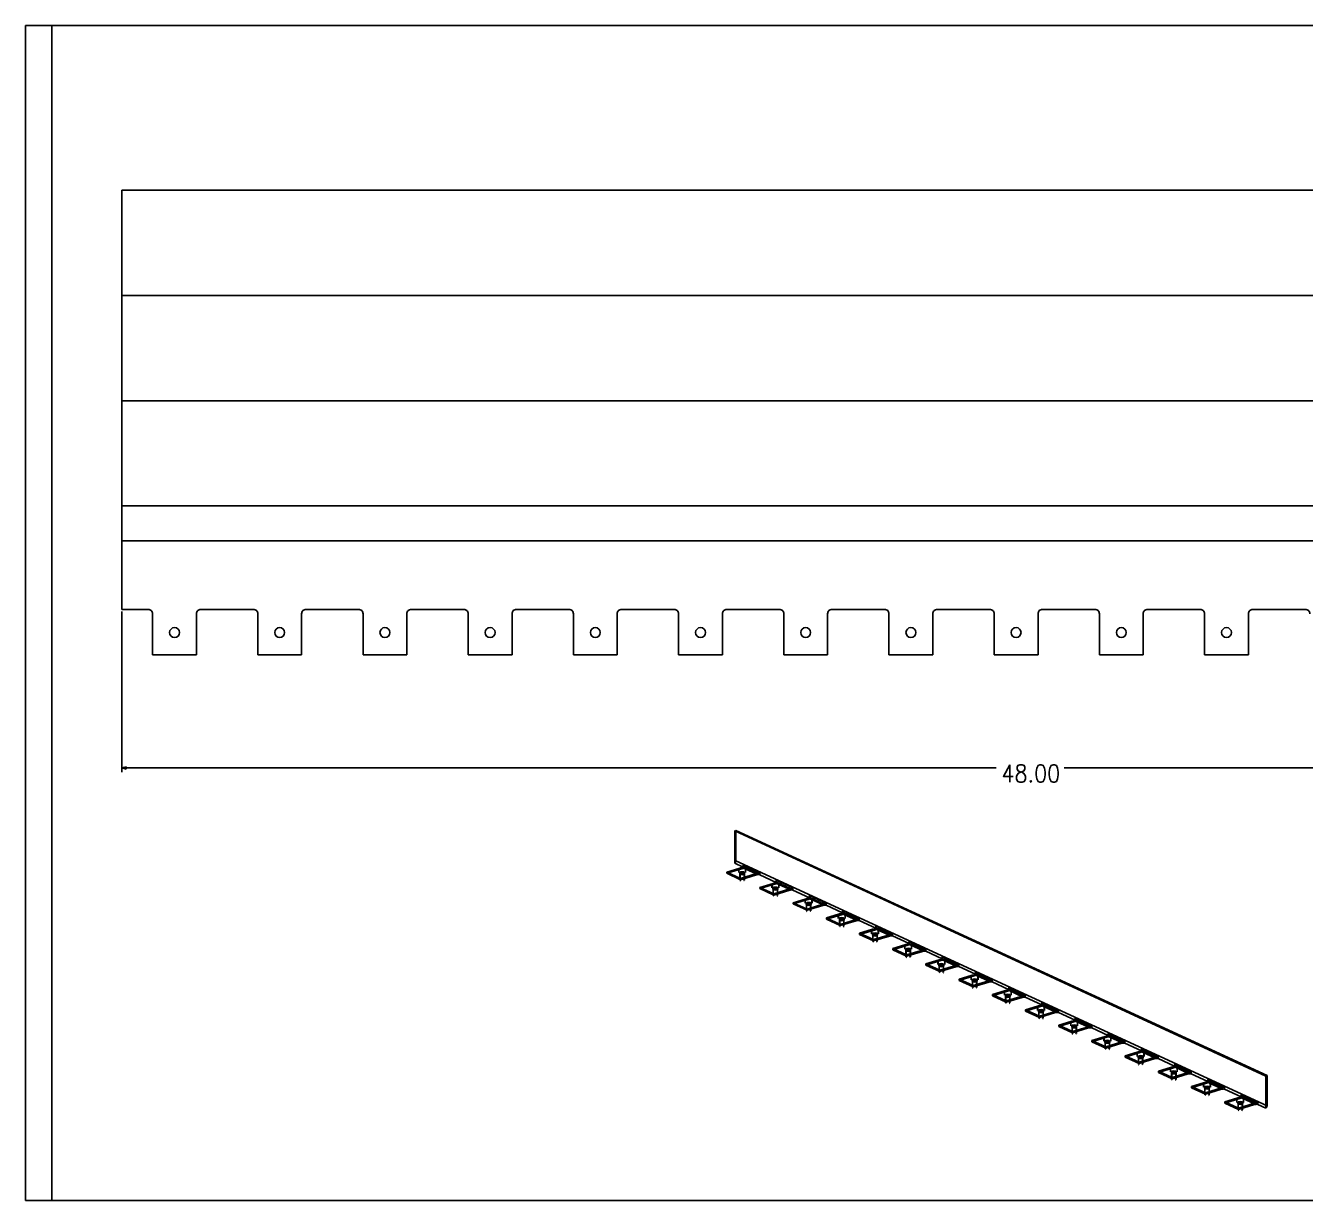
# Model space of a CAD drawing. Header units: inches. Extents: x 0.5 to 63.5, y 0.2 to 33.8.
# Drawn here: x 0.5 to 37, y 0.25 to 33.75 of the extents above; entities that cross this region are included whole.
import ezdxf
from ezdxf.lldxf.tags import DXFTag

# ---------------------------------------------------------------- set-up
doc = ezdxf.new("R2010")
doc.units = ezdxf.units.IN
doc.header["$MEASUREMENT"] = 0
for name, color, linetype in [('1', 7, 'Continuous'), ('100', 7, 'Continuous'), ('99', 7, 'Continuous')]:
    doc.layers.add(name, color=color, linetype=linetype)
doc.styles.add('blockfont', font='simplex.shx')
tags = doc.linetypes.add('DASHED', pattern=[25.72, 12.86, -12.86]).pattern_tags.tags
tags[6:7] = [DXFTag(74, 4), DXFTag(75, 0), DXFTag(340, '0'), DXFTag(46, 0.0), DXFTag(50, 0.0), DXFTag(44, 0.0), DXFTag(45, 0.0)]
tags[4:5] = [DXFTag(74, 4), DXFTag(75, 0), DXFTag(340, '0'), DXFTag(46, 0.0), DXFTag(50, 0.0), DXFTag(44, 0.0), DXFTag(45, 0.0)]
doc.dimstyles.get("Standard").update_dxf_attribs({"dimtxt": 0.18, "dimasz": 0.18, "dimexe": 0.18, "dimexo": 0.0625, "dimgap": 0.09, "dimtad": 0, "dimtih": 1, "dimtoh": 1, "dimdec": 4, "dimzin": 0, "dimdsep": 46, "dimtxsty": 'Standard', "dimcen": 0.09, "dimadec": 0, "dimazin": 0, "dimtfac": 1, "dimtdec": 4, "dimtofl": 0, "dimtmove": 0, "dimatfit": 3, "dimfxl": 0, "dimtolj": 1, "dimtzin": 0, "dimarcsym": 0})

# ---------------------------------------------------------------- blocks, each defined once
blk = doc.blocks.new('_D5')
at = {"layer": '100', "color": 7}
for p, q in [((3.247, 17.041), (3.247, 12.46)), ((51.247, 17.041), (51.247, 12.46)), ((3.247, 12.585), (3.372, 12.618)), ((3.247, 12.585), (28.183, 12.585)), ((3.247, 12.585), (3.372, 12.551)), ((3.372, 12.618), (3.372, 12.551)), ((51.247, 12.585), (30.116, 12.585)), ((51.247, 12.585), (51.122, 12.618)), ((51.122, 12.551), (51.122, 12.618)), ((51.247, 12.585), (51.122, 12.551))]:
    blk.add_line(p, q, dxfattribs=at)
at = {"layer": '100', "color": 7, "insert": (28.327, 12.173), "char_height": 0.5, "attachment_point": 7, "line_spacing_factor": 0.903614, "style": 'blockfont'}
blk.add_mtext('\\W00.871;\\fsimplex.shx;48.00', dxfattribs=at)

msp = doc.modelspace()

# ---------------------------------------------------------------- linework, layer by layer
at = {"layer": '1', "color": 252}
for p, q in [((20.724, 10.785), (20.754, 10.795)), ((20.724, 10.785), (20.724, 9.865)), ((20.724, 10.785), (35.873, 3.797)), ((35.903, 3.807), (20.754, 10.795)), ((20.96, 9.756), (20.724, 9.865)), ((20.868, 9.727), (20.496, 9.614)), ((20.496, 9.614), (20.496, 9.577)), ((20.89, 9.432), (20.496, 9.614)), ((20.89, 9.395), (20.496, 9.577)), ((20.89, 9.432), (21.346, 9.571)), ((21.346, 9.534), (20.89, 9.395)), ((20.951, 9.753), (20.91, 9.74)), ((20.96, 9.814), (20.96, 9.756)), ((21.434, 9.595), (20.96, 9.814)), ((21.377, 9.576), (20.971, 9.763)), ((21.346, 9.571), (21.346, 9.534)), ((21.434, 9.537), (21.434, 9.595)), ((21.907, 9.319), (21.434, 9.537)), ((20.89, 9.395), (20.89, 9.432)), ((21.815, 9.291), (21.443, 9.177)), ((21.443, 9.177), (21.443, 9.14)), ((21.837, 8.995), (21.443, 9.177)), ((21.837, 8.958), (21.443, 9.14)), ((22.293, 9.134), (21.837, 8.995)), ((21.898, 9.316), (21.857, 9.304)), ((21.907, 9.377), (21.907, 9.32)), ((22.381, 9.159), (21.907, 9.377)), ((22.324, 9.139), (21.918, 9.327)), ((22.293, 9.098), (22.293, 9.134)), ((22.381, 9.159), (22.381, 9.101)), ((21.837, 8.958), (22.293, 9.098)), ((21.837, 8.995), (21.837, 8.958)), ((22.381, 9.101), (22.853, 8.882)), ((22.389, 8.74), (22.762, 8.854)), ((22.804, 8.867), (22.845, 8.879)), ((23.327, 8.722), (22.854, 8.94)), ((22.854, 8.883), (22.854, 8.94)), ((23.27, 8.702), (22.864, 8.89)), ((22.389, 8.704), (22.389, 8.74)), ((22.784, 8.558), (22.389, 8.74)), ((22.784, 8.522), (22.389, 8.704)), ((22.784, 8.558), (23.239, 8.697)), ((23.239, 8.661), (22.784, 8.522)), ((22.784, 8.522), (22.784, 8.558)), ((23.239, 8.697), (23.239, 8.661)), ((23.327, 8.664), (23.327, 8.722)), ((23.8, 8.446), (23.327, 8.664)), ((23.708, 8.417), (23.336, 8.303)), ((23.792, 8.443), (23.751, 8.43)), ((23.801, 8.503), (23.801, 8.446)), ((24.274, 8.285), (23.801, 8.503)), ((24.217, 8.266), (23.811, 8.453)), ((23.336, 8.303), (23.336, 8.267)), ((23.731, 8.121), (23.336, 8.303)), ((23.731, 8.085), (23.336, 8.267)), ((23.731, 8.121), (24.186, 8.261)), ((24.186, 8.224), (23.731, 8.085)), ((23.731, 8.085), (23.731, 8.121)), ((24.186, 8.261), (24.186, 8.224)), ((24.274, 8.227), (24.274, 8.285)), ((24.747, 8.009), (24.274, 8.227)), ((24.748, 8.067), (24.748, 8.009)), ((25.221, 7.848), (24.748, 8.067)), ((24.655, 7.98), (24.283, 7.867)), ((24.283, 7.867), (24.283, 7.83)), ((24.678, 7.685), (24.283, 7.867)), ((24.678, 7.648), (24.283, 7.83)), ((25.133, 7.824), (24.678, 7.685)), ((24.678, 7.648), (25.133, 7.787)), ((24.678, 7.685), (24.678, 7.648)), ((24.739, 8.006), (24.698, 7.993)), ((25.164, 7.829), (24.758, 8.016)), ((25.133, 7.824), (25.133, 7.787)), ((25.221, 7.79), (25.221, 7.848)), ((25.221, 7.79), (25.694, 7.572)), ((25.23, 7.43), (25.602, 7.544)), ((25.624, 7.248), (25.23, 7.43)), ((25.23, 7.393), (25.23, 7.43)), ((25.624, 7.211), (25.23, 7.393)), ((25.624, 7.248), (26.08, 7.387)), ((26.08, 7.351), (25.624, 7.211)), ((25.645, 7.557), (25.685, 7.569)), ((26.168, 7.412), (25.694, 7.63)), ((25.694, 7.63), (25.694, 7.572)), ((26.111, 7.392), (25.705, 7.579)), ((26.08, 7.387), (26.08, 7.351)), ((26.168, 7.354), (26.168, 7.412)), ((26.641, 7.135), (26.168, 7.354)), ((25.624, 7.211), (25.624, 7.248)), ((26.549, 7.107), (26.177, 6.993)), ((26.571, 6.811), (26.177, 6.993)), ((26.177, 6.993), (26.177, 6.957)), ((26.571, 6.775), (26.177, 6.957)), ((27.027, 6.95), (26.571, 6.811)), ((26.632, 7.132), (26.591, 7.12)), ((27.115, 6.975), (26.641, 7.193)), ((26.641, 7.193), (26.641, 7.136)), ((27.058, 6.955), (26.652, 7.143)), ((27.027, 6.95), (27.027, 6.914)), ((27.115, 6.917), (27.115, 6.975)), ((26.571, 6.775), (27.027, 6.914)), ((26.571, 6.811), (26.571, 6.775)), ((27.115, 6.917), (27.587, 6.699)), ((27.124, 6.556), (27.496, 6.67)), ((27.538, 6.683), (27.579, 6.696)), ((28.061, 6.538), (27.588, 6.756)), ((27.588, 6.756), (27.588, 6.699)), ((28.005, 6.519), (27.599, 6.706)), ((27.124, 6.52), (27.124, 6.556)), ((27.518, 6.374), (27.124, 6.556)), ((27.518, 6.338), (27.124, 6.52)), ((27.974, 6.514), (27.518, 6.374)), ((27.518, 6.338), (27.974, 6.477)), ((27.518, 6.374), (27.518, 6.338)), ((27.974, 6.514), (27.974, 6.477)), ((28.061, 6.48), (28.061, 6.538)), ((28.061, 6.48), (28.534, 6.262)), ((28.07, 6.12), (28.443, 6.233)), ((28.485, 6.246), (28.526, 6.259)), ((29.008, 6.101), (28.535, 6.32)), ((28.535, 6.32), (28.535, 6.262)), ((28.951, 6.082), (28.545, 6.269)), ((28.07, 6.083), (28.07, 6.12)), ((28.465, 5.938), (28.07, 6.12)), ((28.465, 5.901), (28.07, 6.083)), ((28.465, 5.938), (28.92, 6.077)), ((28.92, 6.04), (28.465, 5.901)), ((28.465, 5.901), (28.465, 5.938)), ((28.92, 6.077), (28.92, 6.04)), ((29.008, 6.043), (29.008, 6.101)), ((29.481, 5.825), (29.008, 6.043)), ((29.955, 5.664), (29.482, 5.883)), ((29.482, 5.883), (29.482, 5.825)), ((29.389, 5.797), (29.017, 5.683)), ((29.017, 5.683), (29.017, 5.646)), ((29.412, 5.501), (29.017, 5.683)), ((29.412, 5.464), (29.017, 5.646)), ((29.412, 5.501), (29.867, 5.64)), ((29.867, 5.604), (29.412, 5.464)), ((29.412, 5.464), (29.412, 5.501)), ((29.473, 5.822), (29.432, 5.81)), ((29.898, 5.645), (29.492, 5.832)), ((29.867, 5.64), (29.867, 5.604)), ((29.955, 5.606), (29.955, 5.664)), ((30.428, 5.388), (29.955, 5.606)), ((30.336, 5.36), (29.964, 5.246)), ((30.359, 5.064), (29.964, 5.246)), ((29.964, 5.246), (29.964, 5.21)), ((30.359, 5.028), (29.964, 5.21)), ((30.359, 5.064), (30.814, 5.203)), ((30.814, 5.167), (30.359, 5.028)), ((30.42, 5.385), (30.379, 5.373)), ((30.429, 5.446), (30.429, 5.389)), ((30.902, 5.228), (30.429, 5.446)), ((30.845, 5.208), (30.439, 5.396)), ((30.814, 5.203), (30.814, 5.167)), ((30.902, 5.17), (30.902, 5.228)), ((31.375, 4.952), (30.902, 5.17)), ((30.359, 5.028), (30.359, 5.064)), ((31.283, 4.923), (30.911, 4.809)), ((31.305, 4.627), (30.911, 4.809)), ((30.911, 4.809), (30.911, 4.773)), ((31.305, 4.591), (30.911, 4.773)), ((31.761, 4.767), (31.305, 4.627)), ((31.366, 4.948), (31.326, 4.936)), ((31.849, 4.791), (31.375, 5.009)), ((31.375, 5.009), (31.375, 4.952)), ((31.792, 4.772), (31.386, 4.959)), ((31.761, 4.73), (31.761, 4.767)), ((31.849, 4.791), (31.849, 4.733)), ((31.305, 4.591), (31.761, 4.73)), ((31.305, 4.627), (31.305, 4.591)), ((31.849, 4.733), (32.322, 4.515)), ((31.858, 4.373), (32.23, 4.486)), ((32.272, 4.499), (32.313, 4.512)), ((32.796, 4.354), (32.322, 4.573)), ((32.322, 4.515), (32.322, 4.573)), ((32.739, 4.335), (32.333, 4.522)), ((32.252, 4.191), (31.858, 4.373)), ((31.858, 4.336), (31.858, 4.373)), ((32.252, 4.154), (31.858, 4.336)), ((32.252, 4.191), (32.708, 4.33)), ((32.708, 4.293), (32.252, 4.154)), ((32.252, 4.154), (32.252, 4.191)), ((32.708, 4.33), (32.708, 4.293)), ((32.796, 4.296), (32.796, 4.354)), ((33.268, 4.078), (32.796, 4.296)), ((33.177, 4.049), (32.805, 3.936)), ((33.26, 4.075), (33.219, 4.063)), ((33.742, 3.917), (33.269, 4.136)), ((33.269, 4.136), (33.269, 4.078)), ((33.685, 3.898), (33.279, 4.085)), ((32.805, 3.936), (32.805, 3.899)), ((33.199, 3.754), (32.805, 3.936)), ((33.199, 3.717), (32.805, 3.899)), ((33.199, 3.754), (33.655, 3.893)), ((33.655, 3.856), (33.199, 3.717)), ((33.199, 3.717), (33.199, 3.754)), ((33.655, 3.893), (33.655, 3.856)), ((33.742, 3.859), (33.742, 3.917)), ((34.215, 3.641), (33.742, 3.859)), ((34.689, 3.481), (34.216, 3.699)), ((34.216, 3.699), (34.216, 3.642)), ((35.903, 3.807), (35.873, 3.797)), ((35.873, 3.797), (35.873, 2.877)), ((35.903, 2.944), (35.903, 3.807)), ((34.123, 3.613), (33.751, 3.499)), ((34.146, 3.317), (33.751, 3.499)), ((33.751, 3.499), (33.751, 3.463)), ((34.146, 3.281), (33.751, 3.463)), ((34.601, 3.456), (34.146, 3.317)), ((34.146, 3.281), (34.601, 3.42)), ((34.146, 3.317), (34.146, 3.281)), ((34.207, 3.638), (34.166, 3.626)), ((34.632, 3.461), (34.226, 3.649)), ((34.601, 3.456), (34.601, 3.42)), ((34.689, 3.423), (34.689, 3.481)), ((34.689, 3.423), (35.162, 3.205)), ((34.698, 3.062), (35.07, 3.176)), ((34.698, 3.026), (34.698, 3.062)), ((35.093, 2.88), (34.698, 3.062)), ((35.093, 2.844), (34.698, 3.026)), ((35.093, 2.88), (35.548, 3.019)), ((35.548, 2.983), (35.093, 2.844)), ((35.113, 3.189), (35.154, 3.201)), ((35.636, 3.044), (35.163, 3.262)), ((35.163, 3.262), (35.163, 3.205)), ((35.579, 3.024), (35.173, 3.212)), ((35.548, 3.019), (35.548, 2.983)), ((35.636, 2.986), (35.636, 3.044)), ((35.873, 2.877), (35.636, 2.986)), ((35.093, 2.844), (35.093, 2.88))]:
    msp.add_line(p, q, dxfattribs=at)
at = {"layer": '1', "color": 252, "linetype": 'DASHED'}
for p, q in [((20.754, 9.932), (20.754, 10.795)), ((35.903, 2.944), (20.754, 9.932)), ((20.496, 9.577), (20.951, 9.716)), ((20.865, 9.597), (20.865, 9.56)), ((20.91, 9.74), (20.868, 9.727)), ((20.951, 9.716), (20.951, 9.753)), ((20.96, 9.756), (20.96, 9.756)), ((20.96, 9.756), (20.96, 9.756)), ((21.377, 9.539), (20.971, 9.727)), ((20.974, 9.735), (20.974, 9.776)), ((21.006, 9.56), (21.006, 9.597)), ((21.443, 9.14), (21.898, 9.28)), ((21.812, 9.16), (21.812, 9.124)), ((21.857, 9.304), (21.815, 9.291)), ((21.898, 9.28), (21.898, 9.316)), ((21.907, 9.32), (21.907, 9.319)), ((21.907, 9.319), (21.907, 9.319)), ((22.324, 9.103), (21.918, 9.29)), ((21.921, 9.298), (21.921, 9.339)), ((21.953, 9.124), (21.953, 9.16)), ((22.845, 8.843), (22.389, 8.704)), ((22.762, 8.854), (22.804, 8.867)), ((22.845, 8.879), (22.845, 8.843)), ((22.853, 8.882), (22.854, 8.882)), ((22.854, 8.882), (22.854, 8.883)), ((23.27, 8.666), (22.864, 8.853)), ((22.868, 8.861), (22.868, 8.902)), ((22.759, 8.723), (22.759, 8.687)), ((22.899, 8.687), (22.899, 8.723)), ((23.336, 8.267), (23.792, 8.406)), ((23.751, 8.43), (23.708, 8.417)), ((23.792, 8.406), (23.792, 8.443)), ((23.801, 8.445), (23.8, 8.446)), ((23.801, 8.446), (23.801, 8.445)), ((24.217, 8.229), (23.811, 8.416)), ((23.815, 8.424), (23.815, 8.466)), ((23.706, 8.286), (23.706, 8.25)), ((23.846, 8.25), (23.846, 8.286)), ((24.283, 7.83), (24.739, 7.969)), ((24.652, 7.85), (24.652, 7.813)), ((24.698, 7.993), (24.655, 7.98)), ((24.739, 7.969), (24.739, 8.006)), ((24.748, 8.009), (24.747, 8.009)), ((24.748, 8.009), (24.748, 8.009)), ((25.164, 7.792), (24.758, 7.98)), ((24.762, 7.988), (24.762, 8.029)), ((24.793, 7.813), (24.793, 7.85)), ((25.685, 7.533), (25.23, 7.393)), ((25.599, 7.413), (25.599, 7.376)), ((25.602, 7.544), (25.645, 7.557)), ((25.685, 7.533), (25.685, 7.569)), ((25.694, 7.572), (25.694, 7.572)), ((25.694, 7.572), (25.694, 7.572)), ((26.111, 7.356), (25.705, 7.543)), ((25.708, 7.551), (25.708, 7.592)), ((25.74, 7.376), (25.74, 7.413)), ((26.177, 6.957), (26.632, 7.096)), ((26.546, 6.976), (26.546, 6.94)), ((26.591, 7.12), (26.549, 7.107)), ((26.632, 7.096), (26.632, 7.132)), ((26.641, 7.136), (26.641, 7.135)), ((26.641, 7.135), (26.641, 7.135)), ((27.058, 6.919), (26.652, 7.106)), ((26.655, 7.114), (26.655, 7.155)), ((26.687, 6.94), (26.687, 6.976)), ((27.579, 6.659), (27.124, 6.52)), ((27.496, 6.67), (27.538, 6.683)), ((27.579, 6.659), (27.579, 6.696)), ((27.587, 6.699), (27.588, 6.698)), ((27.588, 6.699), (27.588, 6.698)), ((28.005, 6.482), (27.599, 6.669)), ((27.602, 6.677), (27.602, 6.718)), ((27.493, 6.539), (27.493, 6.503)), ((27.633, 6.503), (27.633, 6.539)), ((28.526, 6.222), (28.07, 6.083)), ((28.443, 6.233), (28.485, 6.246)), ((28.526, 6.222), (28.526, 6.259)), ((28.534, 6.262), (28.535, 6.262)), ((28.535, 6.262), (28.535, 6.262)), ((28.951, 6.045), (28.545, 6.233)), ((28.549, 6.24), (28.549, 6.282)), ((28.44, 6.103), (28.44, 6.066)), ((28.58, 6.066), (28.58, 6.103)), ((29.496, 5.804), (29.496, 5.845)), ((29.017, 5.646), (29.473, 5.786)), ((29.387, 5.666), (29.387, 5.629)), ((29.432, 5.81), (29.389, 5.797)), ((29.473, 5.786), (29.473, 5.822)), ((29.482, 5.825), (29.481, 5.825)), ((29.482, 5.825), (29.482, 5.825)), ((29.898, 5.609), (29.492, 5.796)), ((29.527, 5.629), (29.527, 5.666)), ((29.964, 5.21), (30.42, 5.349)), ((30.333, 5.229), (30.333, 5.193)), ((30.379, 5.373), (30.336, 5.36)), ((30.42, 5.349), (30.42, 5.385)), ((30.429, 5.388), (30.428, 5.388)), ((30.429, 5.389), (30.429, 5.388)), ((30.845, 5.172), (30.439, 5.359)), ((30.443, 5.367), (30.443, 5.408)), ((30.474, 5.193), (30.474, 5.229)), ((30.911, 4.773), (31.366, 4.912)), ((31.28, 4.792), (31.28, 4.756)), ((31.326, 4.936), (31.283, 4.923)), ((31.366, 4.912), (31.366, 4.948)), ((31.375, 4.951), (31.375, 4.952)), ((31.375, 4.952), (31.375, 4.951)), ((31.792, 4.735), (31.386, 4.922)), ((31.389, 4.93), (31.389, 4.971)), ((31.421, 4.756), (31.421, 4.792)), ((32.313, 4.475), (31.858, 4.336)), ((32.23, 4.486), (32.272, 4.499)), ((32.313, 4.512), (32.313, 4.475)), ((32.322, 4.515), (32.322, 4.515)), ((32.322, 4.515), (32.322, 4.515)), ((32.739, 4.298), (32.333, 4.486)), ((32.336, 4.493), (32.336, 4.535)), ((32.227, 4.356), (32.227, 4.319)), ((32.368, 4.319), (32.368, 4.356)), ((32.805, 3.899), (33.26, 4.038)), ((33.219, 4.063), (33.177, 4.049)), ((33.26, 4.038), (33.26, 4.075)), ((33.269, 4.078), (33.268, 4.078)), ((33.269, 4.078), (33.269, 4.078)), ((33.685, 3.862), (33.279, 4.049)), ((33.283, 4.057), (33.283, 4.098)), ((33.174, 3.919), (33.174, 3.882)), ((33.314, 3.882), (33.314, 3.919)), ((34.23, 3.62), (34.23, 3.661)), ((33.751, 3.463), (34.207, 3.602)), ((34.121, 3.482), (34.121, 3.446)), ((34.166, 3.626), (34.123, 3.613)), ((34.207, 3.602), (34.207, 3.638)), ((34.216, 3.641), (34.215, 3.641)), ((34.216, 3.642), (34.216, 3.641)), ((34.632, 3.425), (34.226, 3.612)), ((34.261, 3.446), (34.261, 3.482)), ((35.154, 3.165), (34.698, 3.026)), ((35.067, 3.045), (35.067, 3.009)), ((35.07, 3.176), (35.113, 3.189)), ((35.154, 3.165), (35.154, 3.201)), ((35.162, 3.205), (35.163, 3.204)), ((35.163, 3.205), (35.163, 3.204)), ((35.579, 2.988), (35.173, 3.175)), ((35.177, 3.183), (35.177, 3.224)), ((35.208, 3.009), (35.208, 3.045))]:
    msp.add_line(p, q, dxfattribs=at)
for centre, major_axis, ratio, start_param, end_param in [((20.7, 9.916), (0.0291, 0.063), 0.718873, 4.159326, 5.282899), ((20.912, 9.735), (-0.0625, 0), 0.375419, 2.25392, 2.800771), ((21.859, 9.298), (-0.0625, 0), 0.375419, 2.25392, 2.800771), ((22.805, 8.861), (-0.0625, 0), 0.375419, 2.25392, 2.800771), ((23.752, 8.424), (-0.0625, 0), 0.375419, 2.25392, 2.800771), ((24.699, 7.988), (-0.0625, 0), 0.375419, 2.25392, 2.800771), ((25.646, 7.551), (-0.0625, 0), 0.375419, 2.25392, 2.800771), ((26.593, 7.114), (-0.0625, 0), 0.375419, 2.25392, 2.800771), ((27.54, 6.677), (-0.0625, 0), 0.375419, 2.25392, 2.800771), ((28.486, 6.24), (-0.0625, 0), 0.375419, 2.25392, 2.800771), ((29.433, 5.804), (-0.0625, 0), 0.375419, 2.25392, 2.800771), ((30.38, 5.367), (-0.0625, 0), 0.375419, 2.25392, 2.800771), ((31.327, 4.93), (-0.0625, 0), 0.375419, 2.25392, 2.800771), ((32.274, 4.493), (-0.0625, 0), 0.375419, 2.25392, 2.800771), ((33.221, 4.057), (-0.0625, 0), 0.375419, 2.25392, 2.800771), ((34.167, 3.62), (-0.0625, 0), 0.375419, 2.25392, 2.800771), ((35.114, 3.183), (-0.0625, 0), 0.375419, 2.25392, 2.800771)]:
    msp.add_ellipse(centre, major_axis=major_axis, ratio=ratio, start_param=start_param, end_param=end_param, dxfattribs=at)
for centre in [(20.935, 9.597), (20.935, 9.56), (21.882, 9.16), (21.882, 9.124), (22.829, 8.723), (22.829, 8.687), (23.776, 8.286), (23.776, 8.25), (24.723, 7.85), (24.723, 7.813), (25.67, 7.413), (25.67, 7.376), (26.616, 6.976), (26.616, 6.94), (27.563, 6.539), (27.563, 6.503), (28.51, 6.103), (28.51, 6.066), (29.457, 5.666), (29.457, 5.629), (30.404, 5.229), (30.404, 5.193), (31.35, 4.792), (31.35, 4.756), (32.297, 4.356), (32.297, 4.319), (33.244, 3.919), (33.244, 3.882), (34.191, 3.482), (34.191, 3.446), (35.138, 3.045), (35.138, 3.009)]:
    msp.add_ellipse(centre, major_axis=(-0.0703, 0), ratio=0.375419, dxfattribs=at)
at = {"layer": '1', "color": 252}
for centre, major_axis, ratio, start_param, end_param in [((20.912, 9.771), (0.0625, 0), 0.375419, 5.395513, 5.942364), ((21.385, 9.553), (0.0625, 0), 0.375419, 1.707069, 2.25392), ((21.385, 9.516), (-0.0625, 0), 0.375419, 4.848662, 5.395513), ((21.859, 9.334), (0.0625, 0), 0.375419, 5.395513, 5.942364), ((22.332, 9.116), (0.0625, 0), 0.375419, 1.707069, 2.25392), ((22.332, 9.079), (-0.0625, 0), 0.375419, 4.848662, 5.395513), ((22.805, 8.898), (0.0625, 0), 0.375419, 5.395513, 5.942364), ((23.279, 8.679), (0.0625, 0), 0.375419, 1.707069, 2.25392), ((23.279, 8.643), (-0.0625, 0), 0.375419, 4.848662, 5.395513), ((23.752, 8.461), (0.0625, 0), 0.375419, 5.395513, 5.942364), ((24.226, 8.242), (0.0625, 0), 0.375419, 1.707069, 2.25392), ((24.226, 8.206), (-0.0625, 0), 0.375419, 4.848662, 5.395513), ((24.699, 8.024), (0.0625, 0), 0.375419, 5.395513, 5.942364), ((25.173, 7.806), (0.0625, 0), 0.375419, 1.707069, 2.25392), ((25.173, 7.769), (-0.0625, 0), 0.375419, 4.848662, 5.395513), ((25.646, 7.587), (0.0625, 0), 0.375419, 5.395513, 5.942364), ((26.119, 7.369), (0.0625, 0), 0.375419, 1.707069, 2.25392), ((26.119, 7.332), (-0.0625, 0), 0.375419, 4.848662, 5.395513), ((26.593, 7.151), (0.0625, 0), 0.375419, 5.395513, 5.942364), ((27.066, 6.932), (0.0625, 0), 0.375419, 1.707069, 2.25392), ((27.066, 6.896), (-0.0625, 0), 0.375419, 4.848662, 5.395513), ((27.54, 6.714), (0.0625, 0), 0.375419, 5.395513, 5.942364), ((28.013, 6.495), (0.0625, 0), 0.375419, 1.707069, 2.25392), ((28.013, 6.459), (-0.0625, 0), 0.375419, 4.848662, 5.395513), ((28.486, 6.277), (0.0625, 0), 0.375419, 5.395513, 5.942364), ((28.96, 6.059), (0.0625, 0), 0.375419, 1.707069, 2.25392), ((28.96, 6.022), (-0.0625, 0), 0.375419, 4.848662, 5.395513), ((29.433, 5.84), (0.0625, 0), 0.375419, 5.395513, 5.942364), ((29.907, 5.622), (0.0625, 0), 0.375419, 1.707069, 2.25392), ((29.907, 5.585), (-0.0625, 0), 0.375419, 4.848662, 5.395513), ((30.38, 5.403), (0.0625, 0), 0.375419, 5.395513, 5.942364), ((30.854, 5.185), (0.0625, 0), 0.375419, 1.707069, 2.25392), ((30.854, 5.149), (-0.0625, 0), 0.375419, 4.848662, 5.395513), ((31.327, 4.967), (0.0625, 0), 0.375419, 5.395513, 5.942364), ((31.8, 4.748), (0.0625, 0), 0.375419, 1.707069, 2.25392), ((31.8, 4.712), (-0.0625, 0), 0.375419, 4.848662, 5.395513), ((32.274, 4.53), (0.0625, 0), 0.375419, 5.395513, 5.942364), ((32.747, 4.312), (0.0625, 0), 0.375419, 1.707069, 2.25392), ((32.747, 4.275), (-0.0625, 0), 0.375419, 4.848662, 5.395513), ((33.221, 4.093), (0.0625, 0), 0.375419, 5.395513, 5.942364), ((33.694, 3.875), (0.0625, 0), 0.375419, 1.707069, 2.25392), ((33.694, 3.838), (-0.0625, 0), 0.375419, 4.848662, 5.395513), ((34.167, 3.656), (0.0625, 0), 0.375419, 5.395513, 5.942364), ((34.641, 3.438), (0.0625, 0), 0.375419, 1.707069, 2.25392), ((34.641, 3.402), (-0.0625, 0), 0.375419, 4.848662, 5.395513), ((35.114, 3.22), (0.0625, 0), 0.375419, 5.395513, 5.942364), ((35.588, 3.001), (0.0625, 0), 0.375419, 1.707069, 2.25392), ((35.588, 2.965), (-0.0625, 0), 0.375419, 4.848662, 5.395513), ((35.85, 2.928), (0.0291, 0.063), 0.718873, 4.159326, 5.282899)]:
    msp.add_ellipse(centre, major_axis=major_axis, ratio=ratio, start_param=start_param, end_param=end_param, dxfattribs=at)
for points in [[(20.96, 9.814), (20.963, 9.81), (20.975, 9.775), (20.971, 9.763)], [(21.907, 9.377), (21.909, 9.374), (21.921, 9.338), (21.918, 9.327)], [(22.854, 8.941), (22.856, 8.937), (22.868, 8.901), (22.864, 8.89)], [(23.8, 8.504), (23.803, 8.5), (23.815, 8.465), (23.811, 8.453)], [(24.747, 8.067), (24.75, 8.063), (24.762, 8.028), (24.758, 8.016)], [(25.694, 7.63), (25.697, 7.627), (25.709, 7.591), (25.705, 7.579)], [(26.641, 7.194), (26.644, 7.19), (26.656, 7.154), (26.652, 7.143)], [(27.588, 6.757), (27.59, 6.753), (27.602, 6.718), (27.599, 6.706)], [(28.535, 6.32), (28.537, 6.316), (28.549, 6.281), (28.545, 6.269)], [(29.481, 5.883), (29.484, 5.879), (29.496, 5.844), (29.492, 5.832)], [(30.428, 5.447), (30.431, 5.443), (30.443, 5.407), (30.439, 5.396)], [(31.375, 5.01), (31.378, 5.006), (31.39, 4.971), (31.386, 4.959)], [(32.322, 4.573), (32.324, 4.569), (32.337, 4.534), (32.333, 4.522)], [(33.269, 4.136), (33.271, 4.132), (33.283, 4.097), (33.279, 4.085)], [(34.216, 3.699), (34.218, 3.696), (34.23, 3.66), (34.226, 3.649)], [(35.162, 3.263), (35.165, 3.259), (35.177, 3.224), (35.173, 3.212)]]:
    msp.add_open_spline(points, degree=3, dxfattribs=at)
at = {"layer": '1', "color": 252, "linetype": 'DASHED'}
for points in [[(20.971, 9.727), (20.974, 9.739), (20.96, 9.756)], [(21.918, 9.29), (21.921, 9.302), (21.907, 9.319)], [(22.864, 8.853), (22.868, 8.866), (22.854, 8.882)], [(23.811, 8.416), (23.815, 8.429), (23.801, 8.445)], [(24.758, 7.98), (24.762, 7.992), (24.748, 8.009)], [(25.705, 7.543), (25.709, 7.555), (25.694, 7.572)], [(26.652, 7.106), (26.655, 7.119), (26.641, 7.135)], [(27.599, 6.669), (27.602, 6.682), (27.588, 6.698)], [(28.545, 6.233), (28.549, 6.245), (28.535, 6.262)], [(29.492, 5.796), (29.496, 5.808), (29.482, 5.825)], [(30.439, 5.359), (30.443, 5.372), (30.429, 5.388)], [(31.386, 4.922), (31.39, 4.935), (31.375, 4.951)], [(32.333, 4.486), (32.336, 4.498), (32.322, 4.515)], [(33.279, 4.049), (33.283, 4.061), (33.269, 4.078)], [(34.226, 3.612), (34.23, 3.624), (34.216, 3.641)], [(35.173, 3.175), (35.177, 3.188), (35.163, 3.204)]]:
    msp.add_open_spline(points, degree=2, dxfattribs=at)
at = {"layer": '1', "color": 252}
for points, knots in [([(21.377, 9.576), (21.382, 9.576), (21.387, 9.577), (21.398, 9.58), (21.403, 9.582), (21.416, 9.586), (21.422, 9.589), (21.428, 9.592), (21.434, 9.595)], [0, 0, 0, 0, 0.214575, 0.214575, 0.477492, 0.477492, 0.849381, 1, 1, 1, 1]), ([(21.434, 9.537), (21.429, 9.539), (21.424, 9.541), (21.413, 9.542), (21.407, 9.541), (21.394, 9.541), (21.387, 9.54), (21.381, 9.54), (21.377, 9.539)], [0, 0, 0, 0, 0.315456, 0.315456, 0.629365, 0.629365, 0.934506, 1, 1, 1, 1]), ([(22.324, 9.139), (22.329, 9.139), (22.334, 9.14), (22.345, 9.143), (22.35, 9.145), (22.363, 9.15), (22.369, 9.153), (22.374, 9.155), (22.381, 9.159)], [0, 0, 0, 0, 0.214575, 0.214575, 0.477492, 0.477492, 0.849381, 1, 1, 1, 1]), ([(22.381, 9.101), (22.376, 9.103), (22.371, 9.104), (22.36, 9.105), (22.354, 9.105), (22.341, 9.104), (22.334, 9.103), (22.328, 9.103), (22.323, 9.103)], [0, 0, 0, 0, 0.315456, 0.315456, 0.629365, 0.629365, 0.934506, 1, 1, 1, 1]), ([(23.27, 8.702), (23.275, 8.703), (23.281, 8.704), (23.291, 8.706), (23.297, 8.708), (23.309, 8.713), (23.316, 8.716), (23.321, 8.719), (23.327, 8.722)], [0, 0, 0, 0, 0.214575, 0.214575, 0.477492, 0.477492, 0.849381, 1, 1, 1, 1]), ([(23.327, 8.664), (23.323, 8.666), (23.318, 8.667), (23.307, 8.668), (23.3, 8.668), (23.288, 8.667), (23.281, 8.667), (23.275, 8.666), (23.27, 8.666)], [0, 0, 0, 0, 0.315456, 0.315456, 0.629365, 0.629365, 0.934506, 1, 1, 1, 1]), ([(24.217, 8.266), (24.222, 8.266), (24.227, 8.267), (24.238, 8.269), (24.244, 8.271), (24.256, 8.276), (24.263, 8.279), (24.268, 8.282), (24.274, 8.285)], [0, 0, 0, 0, 0.214575, 0.214575, 0.477492, 0.477492, 0.849381, 1, 1, 1, 1]), ([(24.274, 8.227), (24.27, 8.229), (24.265, 8.23), (24.253, 8.231), (24.247, 8.231), (24.235, 8.23), (24.228, 8.23), (24.222, 8.229), (24.217, 8.229)], [0, 0, 0, 0, 0.315456, 0.315456, 0.629365, 0.629365, 0.934506, 1, 1, 1, 1]), ([(25.164, 7.829), (25.169, 7.829), (25.174, 7.83), (25.185, 7.833), (25.191, 7.835), (25.203, 7.839), (25.21, 7.842), (25.215, 7.845), (25.221, 7.848)], [0, 0, 0, 0, 0.214575, 0.214575, 0.477492, 0.477492, 0.849381, 1, 1, 1, 1]), ([(25.221, 7.79), (25.217, 7.792), (25.212, 7.793), (25.2, 7.794), (25.194, 7.794), (25.181, 7.794), (25.175, 7.793), (25.168, 7.793), (25.164, 7.792)], [0, 0, 0, 0, 0.315456, 0.315456, 0.629365, 0.629365, 0.934506, 1, 1, 1, 1]), ([(26.111, 7.392), (26.116, 7.392), (26.121, 7.393), (26.132, 7.396), (26.138, 7.398), (26.15, 7.403), (26.156, 7.406), (26.162, 7.408), (26.168, 7.412)], [0, 0, 0, 0, 0.214575, 0.214575, 0.477492, 0.477492, 0.849381, 1, 1, 1, 1]), ([(26.168, 7.354), (26.164, 7.356), (26.158, 7.357), (26.147, 7.358), (26.141, 7.358), (26.128, 7.357), (26.122, 7.356), (26.115, 7.356), (26.111, 7.356)], [0, 0, 0, 0, 0.315456, 0.315456, 0.629365, 0.629365, 0.934506, 1, 1, 1, 1]), ([(27.058, 6.955), (27.063, 6.956), (27.068, 6.957), (27.079, 6.959), (27.084, 6.961), (27.097, 6.966), (27.103, 6.969), (27.109, 6.971), (27.115, 6.975)], [0, 0, 0, 0, 0.214575, 0.214575, 0.477492, 0.477492, 0.849381, 1, 1, 1, 1]), ([(27.115, 6.917), (27.11, 6.919), (27.105, 6.92), (27.094, 6.921), (27.088, 6.921), (27.075, 6.92), (27.068, 6.92), (27.062, 6.919), (27.058, 6.919)], [0, 0, 0, 0, 0.315456, 0.315456, 0.629365, 0.629365, 0.934506, 1, 1, 1, 1]), ([(28.061, 6.48), (28.057, 6.482), (28.052, 6.483), (28.041, 6.484), (28.035, 6.484), (28.022, 6.483), (28.015, 6.483), (28.009, 6.482), (28.004, 6.482)], [0, 0, 0, 0, 0.315456, 0.315456, 0.629365, 0.629365, 0.934506, 1, 1, 1, 1]), ([(28.005, 6.519), (28.01, 6.519), (28.015, 6.52), (28.026, 6.522), (28.031, 6.524), (28.044, 6.529), (28.05, 6.532), (28.055, 6.535), (28.061, 6.538)], [0, 0, 0, 0, 0.214575, 0.214575, 0.477492, 0.477492, 0.849381, 1, 1, 1, 1]), ([(28.951, 6.082), (28.956, 6.082), (28.962, 6.083), (28.972, 6.086), (28.978, 6.088), (28.99, 6.092), (28.997, 6.095), (29.002, 6.098), (29.008, 6.101)], [0, 0, 0, 0, 0.214575, 0.214575, 0.477492, 0.477492, 0.849381, 1, 1, 1, 1]), ([(29.008, 6.043), (29.004, 6.045), (28.999, 6.046), (28.988, 6.047), (28.981, 6.047), (28.969, 6.047), (28.962, 6.046), (28.956, 6.046), (28.951, 6.045)], [0, 0, 0, 0, 0.315456, 0.315456, 0.629365, 0.629365, 0.934506, 1, 1, 1, 1]), ([(29.898, 5.645), (29.903, 5.645), (29.908, 5.646), (29.919, 5.649), (29.925, 5.651), (29.937, 5.655), (29.944, 5.658), (29.949, 5.661), (29.955, 5.664)], [0, 0, 0, 0, 0.214575, 0.214575, 0.477492, 0.477492, 0.849381, 1, 1, 1, 1]), ([(29.955, 5.606), (29.951, 5.608), (29.946, 5.61), (29.934, 5.611), (29.928, 5.611), (29.916, 5.61), (29.909, 5.609), (29.903, 5.609), (29.898, 5.609)], [0, 0, 0, 0, 0.315456, 0.315456, 0.629365, 0.629365, 0.934506, 1, 1, 1, 1]), ([(30.845, 5.208), (30.85, 5.209), (30.855, 5.209), (30.866, 5.212), (30.872, 5.214), (30.884, 5.219), (30.89, 5.222), (30.896, 5.224), (30.902, 5.228)], [0, 0, 0, 0, 0.214575, 0.214575, 0.477492, 0.477492, 0.849381, 1, 1, 1, 1]), ([(30.902, 5.17), (30.898, 5.172), (30.893, 5.173), (30.881, 5.174), (30.875, 5.174), (30.862, 5.173), (30.856, 5.172), (30.849, 5.172), (30.845, 5.172)], [0, 0, 0, 0, 0.315456, 0.315456, 0.629365, 0.629365, 0.934506, 1, 1, 1, 1]), ([(31.792, 4.772), (31.797, 4.772), (31.802, 4.773), (31.813, 4.775), (31.819, 4.777), (31.831, 4.782), (31.837, 4.785), (31.843, 4.788), (31.849, 4.791)], [0, 0, 0, 0, 0.214575, 0.214575, 0.477492, 0.477492, 0.849381, 1, 1, 1, 1]), ([(31.849, 4.733), (31.845, 4.735), (31.839, 4.736), (31.828, 4.737), (31.822, 4.737), (31.809, 4.736), (31.803, 4.736), (31.796, 4.735), (31.792, 4.735)], [0, 0, 0, 0, 0.315456, 0.315456, 0.629365, 0.629365, 0.934506, 1, 1, 1, 1]), ([(32.796, 4.296), (32.791, 4.298), (32.786, 4.299), (32.775, 4.3), (32.769, 4.3), (32.756, 4.3), (32.749, 4.299), (32.743, 4.299), (32.738, 4.298)], [0, 0, 0, 0, 0.315456, 0.315456, 0.629365, 0.629365, 0.934506, 1, 1, 1, 1]), ([(32.739, 4.335), (32.744, 4.335), (32.749, 4.336), (32.76, 4.339), (32.765, 4.34), (32.778, 4.345), (32.784, 4.348), (32.79, 4.351), (32.796, 4.354)], [0, 0, 0, 0, 0.214575, 0.214575, 0.477492, 0.477492, 0.849381, 1, 1, 1, 1]), ([(33.685, 3.898), (33.691, 3.898), (33.696, 3.899), (33.707, 3.902), (33.712, 3.904), (33.725, 3.908), (33.731, 3.911), (33.736, 3.914), (33.742, 3.917)], [0, 0, 0, 0, 0.214575, 0.214575, 0.477492, 0.477492, 0.849381, 1, 1, 1, 1]), ([(33.742, 3.859), (33.738, 3.861), (33.733, 3.863), (33.722, 3.864), (33.716, 3.863), (33.703, 3.863), (33.696, 3.862), (33.69, 3.862), (33.685, 3.862)], [0, 0, 0, 0, 0.315456, 0.315456, 0.629365, 0.629365, 0.934506, 1, 1, 1, 1]), ([(34.632, 3.461), (34.637, 3.462), (34.643, 3.462), (34.653, 3.465), (34.659, 3.467), (34.671, 3.472), (34.678, 3.475), (34.683, 3.477), (34.689, 3.481)], [0, 0, 0, 0, 0.214575, 0.214575, 0.477492, 0.477492, 0.849381, 1, 1, 1, 1]), ([(34.689, 3.423), (34.685, 3.425), (34.68, 3.426), (34.669, 3.427), (34.662, 3.427), (34.65, 3.426), (34.643, 3.425), (34.637, 3.425), (34.632, 3.425)], [0, 0, 0, 0, 0.315456, 0.315456, 0.629365, 0.629365, 0.934506, 1, 1, 1, 1]), ([(35.579, 3.024), (35.584, 3.025), (35.589, 3.026), (35.6, 3.028), (35.606, 3.03), (35.618, 3.035), (35.625, 3.038), (35.63, 3.041), (35.636, 3.044)], [0, 0, 0, 0, 0.214575, 0.214575, 0.477492, 0.477492, 0.849381, 1, 1, 1, 1]), ([(35.636, 2.986), (35.632, 2.988), (35.627, 2.989), (35.615, 2.99), (35.609, 2.99), (35.597, 2.989), (35.59, 2.989), (35.584, 2.988), (35.579, 2.988)], [0, 0, 0, 0, 0.315456, 0.315456, 0.629365, 0.629365, 0.934506, 1, 1, 1, 1])]:
    msp.add_open_spline(points, degree=3, knots=knots, dxfattribs=at)
at = {"layer": '100', "color": 7}
for p, q in [((0.5, 33.75), (63.5, 33.75)), ((0.5, 33.75), (0.5, 0.25)), ((1.25, 33.75), (1.25, 0.25)), ((0.5, 0.25), (63.5, 0.25))]:
    msp.add_line(p, q, dxfattribs=at)
at = {"layer": '100', "color": 172}
for p, q in [((51.247, 29.054), (3.247, 29.054)), ((3.247, 17.104), (3.247, 29.054)), ((51.247, 26.054), (3.247, 26.054)), ((51.247, 23.054), (3.247, 23.054)), ((51.247, 20.054), (3.247, 20.054)), ((51.247, 19.054), (3.247, 19.054)), ((3.997, 17.104), (3.247, 17.104)), ((4.122, 15.804), (4.122, 16.979)), ((5.372, 16.979), (5.372, 15.804)), ((6.997, 17.104), (5.497, 17.104)), ((7.122, 15.804), (7.122, 16.979)), ((8.372, 16.979), (8.372, 15.804)), ((9.997, 17.104), (8.497, 17.104)), ((10.122, 15.804), (10.122, 16.979)), ((11.372, 16.979), (11.372, 15.804)), ((12.997, 17.104), (11.497, 17.104)), ((13.122, 15.804), (13.122, 16.979)), ((14.372, 16.979), (14.372, 15.804)), ((15.997, 17.104), (14.497, 17.104)), ((16.122, 15.804), (16.122, 16.979)), ((17.372, 16.979), (17.372, 15.804)), ((18.997, 17.104), (17.497, 17.104)), ((19.122, 15.804), (19.122, 16.979)), ((20.372, 16.979), (20.372, 15.804)), ((21.997, 17.104), (20.497, 17.104)), ((22.122, 15.804), (22.122, 16.979)), ((23.372, 16.979), (23.372, 15.804)), ((24.997, 17.104), (23.497, 17.104)), ((25.122, 15.804), (25.122, 16.979)), ((26.372, 16.979), (26.372, 15.804)), ((27.997, 17.104), (26.497, 17.104)), ((28.122, 15.804), (28.122, 16.979)), ((29.372, 16.979), (29.372, 15.804)), ((30.997, 17.104), (29.497, 17.104)), ((31.122, 15.804), (31.122, 16.979)), ((32.372, 16.979), (32.372, 15.804)), ((33.997, 17.104), (32.497, 17.104)), ((34.122, 15.804), (34.122, 16.979)), ((35.372, 16.979), (35.372, 15.804)), ((36.997, 17.104), (35.497, 17.104)), ((5.372, 15.804), (4.122, 15.804)), ((8.372, 15.804), (7.122, 15.804)), ((11.372, 15.804), (10.122, 15.804)), ((14.372, 15.804), (13.122, 15.804)), ((17.372, 15.804), (16.122, 15.804)), ((20.372, 15.804), (19.122, 15.804)), ((23.372, 15.804), (22.122, 15.804)), ((26.372, 15.804), (25.122, 15.804)), ((29.372, 15.804), (28.122, 15.804)), ((32.372, 15.804), (31.122, 15.804)), ((35.372, 15.804), (34.122, 15.804))]:
    msp.add_line(p, q, dxfattribs=at)
for centre in [(4.747, 16.443), (7.747, 16.443), (10.747, 16.443), (13.747, 16.443), (16.747, 16.443), (19.747, 16.443), (22.747, 16.443), (25.747, 16.443), (28.747, 16.443), (31.747, 16.443), (34.747, 16.443)]:
    msp.add_circle(centre, 0.141, dxfattribs=at)
for centre, start, end in [((3.997, 16.979), 0, 90.0001), ((5.497, 16.979), 89.9998, 180), ((6.997, 16.979), 0, 90.0001), ((8.497, 16.979), 89.9998, 180), ((9.997, 16.979), 0, 90.0001), ((11.497, 16.979), 89.9998, 180), ((12.997, 16.979), 0, 90.0001), ((14.497, 16.979), 89.9998, 180), ((15.997, 16.979), 0, 90.0001), ((17.497, 16.979), 89.9998, 180), ((18.997, 16.979), 0, 90.0001), ((20.497, 16.979), 89.9998, 180), ((21.997, 16.979), 0, 90.0001), ((23.497, 16.979), 89.9998, 180), ((24.997, 16.979), 0, 90.0001), ((26.497, 16.979), 89.9998, 180), ((27.997, 16.979), 0, 90.0001), ((29.497, 16.979), 89.9998, 180), ((30.997, 16.979), 0, 90.0001), ((32.497, 16.979), 89.9998, 180), ((33.997, 16.979), 0, 90.0001), ((35.497, 16.979), 89.9998, 180), ((36.997, 16.979), 0, 90.0001)]:
    msp.add_arc(centre, 0.125, start, end, dxfattribs=at)
at = {"layer": '99', "color": 146}
for p, q in [((20.837, 9.692), (20.837, 9.597)), ((21.034, 9.597), (21.034, 9.692)), ((21.784, 9.255), (21.784, 9.16)), ((21.981, 9.16), (21.981, 9.255)), ((22.731, 8.818), (22.731, 8.723)), ((22.927, 8.723), (22.927, 8.818)), ((23.677, 8.381), (23.677, 8.286)), ((23.874, 8.286), (23.874, 8.381)), ((24.624, 7.945), (24.624, 7.85)), ((24.821, 7.85), (24.821, 7.945)), ((25.571, 7.508), (25.571, 7.413)), ((25.768, 7.413), (25.768, 7.508)), ((26.518, 7.071), (26.518, 6.976)), ((26.715, 6.976), (26.715, 7.071)), ((27.465, 6.634), (27.465, 6.539)), ((27.662, 6.539), (27.662, 6.634)), ((28.412, 6.198), (28.412, 6.103)), ((28.608, 6.103), (28.608, 6.198)), ((29.358, 5.761), (29.358, 5.666)), ((29.555, 5.666), (29.555, 5.761)), ((30.305, 5.324), (30.305, 5.229)), ((30.502, 5.229), (30.502, 5.324)), ((31.252, 4.887), (31.252, 4.792)), ((31.449, 4.792), (31.449, 4.887)), ((32.199, 4.451), (32.199, 4.356)), ((32.396, 4.356), (32.396, 4.451)), ((33.146, 4.014), (33.146, 3.919)), ((33.343, 3.919), (33.343, 4.014)), ((34.093, 3.577), (34.093, 3.482)), ((34.289, 3.482), (34.289, 3.577)), ((35.039, 3.14), (35.039, 3.045)), ((35.236, 3.045), (35.236, 3.14))]:
    msp.add_line(p, q, dxfattribs=at)
at = {"layer": '99', "color": 1, "linetype": 'DASHED'}
for p, q in [((20.842, 9.698), (20.842, 9.597)), ((20.873, 9.597), (20.873, 9.403)), ((20.998, 9.428), (20.998, 9.597)), ((21.029, 9.597), (21.029, 9.698)), ((21.788, 9.261), (21.788, 9.16)), ((21.82, 9.16), (21.82, 8.967)), ((21.945, 8.991), (21.945, 9.16)), ((21.976, 9.16), (21.976, 9.261)), ((22.735, 8.825), (22.735, 8.723)), ((22.923, 8.723), (22.923, 8.825)), ((22.767, 8.723), (22.767, 8.53)), ((22.892, 8.555), (22.892, 8.723)), ((23.682, 8.388), (23.682, 8.286)), ((23.713, 8.286), (23.713, 8.093)), ((23.838, 8.118), (23.838, 8.286)), ((23.87, 8.286), (23.87, 8.388)), ((24.629, 7.951), (24.629, 7.85)), ((24.66, 7.85), (24.66, 7.656)), ((24.785, 7.681), (24.785, 7.85)), ((24.816, 7.85), (24.816, 7.951)), ((25.576, 7.514), (25.576, 7.413)), ((25.607, 7.413), (25.607, 7.219)), ((25.732, 7.244), (25.732, 7.413)), ((25.763, 7.413), (25.763, 7.514)), ((26.523, 7.078), (26.523, 6.976)), ((26.554, 6.976), (26.554, 6.783)), ((26.679, 6.808), (26.679, 6.976)), ((26.71, 6.976), (26.71, 7.078)), ((27.469, 6.641), (27.469, 6.539)), ((27.657, 6.539), (27.657, 6.641)), ((27.501, 6.539), (27.501, 6.346)), ((27.626, 6.371), (27.626, 6.539)), ((28.416, 6.204), (28.416, 6.103)), ((28.447, 6.103), (28.447, 5.909)), ((28.572, 5.934), (28.572, 6.103)), ((28.604, 6.103), (28.604, 6.204)), ((29.363, 5.767), (29.363, 5.666)), ((29.394, 5.666), (29.394, 5.472)), ((29.519, 5.497), (29.519, 5.666)), ((29.551, 5.666), (29.551, 5.767)), ((30.31, 5.331), (30.31, 5.229)), ((30.341, 5.229), (30.341, 5.036)), ((30.466, 5.06), (30.466, 5.229)), ((30.497, 5.229), (30.497, 5.331)), ((31.257, 4.894), (31.257, 4.792)), ((31.288, 4.792), (31.288, 4.599)), ((31.413, 4.624), (31.413, 4.792)), ((31.444, 4.792), (31.444, 4.894)), ((32.204, 4.457), (32.204, 4.356)), ((32.391, 4.356), (32.391, 4.457)), ((32.235, 4.356), (32.235, 4.162)), ((32.36, 4.187), (32.36, 4.356)), ((33.15, 4.02), (33.15, 3.919)), ((33.338, 3.919), (33.338, 4.02)), ((33.182, 3.919), (33.182, 3.725)), ((33.307, 3.75), (33.307, 3.919)), ((34.097, 3.583), (34.097, 3.482)), ((34.128, 3.482), (34.128, 3.289)), ((34.253, 3.313), (34.253, 3.482)), ((34.285, 3.482), (34.285, 3.583)), ((35.044, 3.147), (35.044, 3.045)), ((35.075, 3.045), (35.075, 2.852)), ((35.2, 2.877), (35.2, 3.045)), ((35.232, 3.045), (35.232, 3.147))]:
    msp.add_line(p, q, dxfattribs=at)
at = {"layer": '99', "color": 146, "linetype": 'DASHED'}
for p, q in [((20.86, 9.719), (20.845, 9.707)), ((20.876, 9.597), (20.876, 9.392)), ((20.994, 9.392), (20.994, 9.597)), ((21.025, 9.707), (21.011, 9.719)), ((20.881, 9.383), (20.896, 9.371)), ((20.975, 9.371), (20.989, 9.383)), ((21.806, 9.282), (21.792, 9.27)), ((21.823, 9.16), (21.823, 8.956)), ((21.941, 8.956), (21.941, 9.16)), ((21.972, 9.27), (21.958, 9.282)), ((21.828, 8.947), (21.842, 8.934)), ((21.922, 8.934), (21.936, 8.947)), ((22.753, 8.845), (22.739, 8.833)), ((22.919, 8.833), (22.905, 8.845)), ((22.77, 8.723), (22.77, 8.519)), ((22.775, 8.51), (22.789, 8.498)), ((22.869, 8.498), (22.883, 8.51)), ((22.888, 8.519), (22.888, 8.723)), ((23.7, 8.409), (23.686, 8.396)), ((23.866, 8.396), (23.852, 8.409)), ((23.717, 8.286), (23.717, 8.082)), ((23.722, 8.073), (23.736, 8.061)), ((23.816, 8.061), (23.83, 8.073)), ((23.835, 8.082), (23.835, 8.286)), ((24.647, 7.972), (24.633, 7.96)), ((24.664, 7.85), (24.664, 7.645)), ((24.782, 7.645), (24.782, 7.85)), ((24.813, 7.96), (24.798, 7.972)), ((24.669, 7.636), (24.683, 7.624)), ((24.762, 7.624), (24.777, 7.636)), ((25.594, 7.535), (25.58, 7.523)), ((25.61, 7.413), (25.61, 7.209)), ((25.729, 7.209), (25.729, 7.413)), ((25.759, 7.523), (25.745, 7.535)), ((25.616, 7.2), (25.63, 7.187)), ((25.709, 7.187), (25.724, 7.2)), ((26.541, 7.098), (26.526, 7.086)), ((26.557, 6.976), (26.557, 6.772)), ((26.675, 6.772), (26.675, 6.976)), ((26.706, 7.086), (26.692, 7.098)), ((26.562, 6.763), (26.577, 6.751)), ((26.656, 6.751), (26.67, 6.763)), ((27.487, 6.661), (27.473, 6.649)), ((27.653, 6.649), (27.639, 6.661)), ((27.504, 6.539), (27.504, 6.335)), ((27.509, 6.326), (27.523, 6.314)), ((27.603, 6.314), (27.617, 6.326)), ((27.622, 6.335), (27.622, 6.539)), ((28.434, 6.225), (28.42, 6.213)), ((28.6, 6.213), (28.586, 6.225)), ((28.451, 6.103), (28.451, 5.898)), ((28.456, 5.889), (28.47, 5.877)), ((28.55, 5.877), (28.564, 5.889)), ((28.569, 5.898), (28.569, 6.103)), ((29.381, 5.788), (29.367, 5.776)), ((29.398, 5.666), (29.398, 5.461)), ((29.516, 5.461), (29.516, 5.666)), ((29.547, 5.776), (29.533, 5.788)), ((29.403, 5.452), (29.417, 5.44)), ((29.497, 5.44), (29.511, 5.452)), ((30.328, 5.351), (30.314, 5.339)), ((30.345, 5.229), (30.345, 5.025)), ((30.463, 5.025), (30.463, 5.229)), ((30.494, 5.339), (30.479, 5.351)), ((30.35, 5.016), (30.364, 5.004)), ((30.443, 5.004), (30.458, 5.016)), ((31.275, 4.914), (31.26, 4.902)), ((31.291, 4.792), (31.291, 4.588)), ((31.41, 4.588), (31.41, 4.792)), ((31.44, 4.902), (31.426, 4.914)), ((31.296, 4.579), (31.311, 4.567)), ((31.39, 4.567), (31.404, 4.579)), ((32.222, 4.478), (32.207, 4.466)), ((32.387, 4.466), (32.373, 4.478)), ((32.238, 4.356), (32.238, 4.151)), ((32.243, 4.142), (32.258, 4.13)), ((32.337, 4.13), (32.351, 4.142)), ((32.356, 4.151), (32.356, 4.356)), ((33.168, 4.041), (33.154, 4.029)), ((33.334, 4.029), (33.32, 4.041)), ((33.185, 3.919), (33.185, 3.714)), ((33.19, 3.705), (33.204, 3.693)), ((33.284, 3.693), (33.298, 3.705)), ((33.303, 3.714), (33.303, 3.919)), ((34.115, 3.604), (34.101, 3.592)), ((34.132, 3.482), (34.132, 3.278)), ((34.25, 3.278), (34.25, 3.482)), ((34.281, 3.592), (34.267, 3.604)), ((34.137, 3.269), (34.151, 3.257)), ((34.231, 3.257), (34.245, 3.269)), ((35.062, 3.167), (35.048, 3.155)), ((35.079, 3.045), (35.079, 2.841)), ((35.197, 2.841), (35.197, 3.045)), ((35.228, 3.155), (35.213, 3.167)), ((35.084, 2.832), (35.098, 2.82)), ((35.178, 2.82), (35.192, 2.832))]:
    msp.add_line(p, q, dxfattribs=at)
at = {"layer": '99', "color": 1}
for p, q in [((20.864, 9.725), (20.85, 9.712)), ((21.021, 9.712), (21.007, 9.725)), ((20.873, 9.403), (20.873, 9.38)), ((20.878, 9.37), (20.893, 9.358)), ((20.978, 9.358), (20.993, 9.37)), ((20.998, 9.38), (20.998, 9.428)), ((21.811, 9.288), (21.796, 9.276)), ((21.968, 9.276), (21.954, 9.288)), ((21.82, 8.967), (21.82, 8.943)), ((21.825, 8.933), (21.839, 8.921)), ((21.925, 8.921), (21.939, 8.933)), ((21.945, 8.943), (21.945, 8.991)), ((22.758, 8.851), (22.743, 8.839)), ((22.915, 8.839), (22.9, 8.851)), ((22.767, 8.53), (22.767, 8.506)), ((22.772, 8.497), (22.786, 8.484)), ((22.872, 8.484), (22.886, 8.497)), ((22.892, 8.506), (22.892, 8.555)), ((23.704, 8.414), (23.69, 8.402)), ((23.862, 8.402), (23.847, 8.414)), ((23.713, 8.093), (23.713, 8.069)), ((23.719, 8.06), (23.733, 8.048)), ((23.819, 8.048), (23.833, 8.06)), ((23.838, 8.069), (23.838, 8.118)), ((24.651, 7.977), (24.637, 7.965)), ((24.785, 7.633), (24.785, 7.681)), ((24.808, 7.965), (24.794, 7.977)), ((24.66, 7.656), (24.66, 7.633)), ((24.666, 7.623), (24.68, 7.611)), ((24.766, 7.611), (24.78, 7.623)), ((25.598, 7.541), (25.584, 7.529)), ((25.755, 7.529), (25.741, 7.541)), ((25.607, 7.219), (25.607, 7.196)), ((25.612, 7.186), (25.627, 7.174)), ((25.712, 7.174), (25.727, 7.186)), ((25.732, 7.196), (25.732, 7.244)), ((26.545, 7.104), (26.531, 7.092)), ((26.702, 7.092), (26.688, 7.104)), ((26.554, 6.783), (26.554, 6.759)), ((26.559, 6.749), (26.573, 6.737)), ((26.659, 6.737), (26.673, 6.749)), ((26.679, 6.759), (26.679, 6.808)), ((27.492, 6.667), (27.477, 6.655)), ((27.649, 6.655), (27.635, 6.667)), ((27.501, 6.346), (27.501, 6.322)), ((27.506, 6.313), (27.52, 6.301)), ((27.606, 6.301), (27.62, 6.313)), ((27.626, 6.322), (27.626, 6.371)), ((28.439, 6.23), (28.424, 6.218)), ((28.596, 6.218), (28.581, 6.23)), ((28.447, 5.909), (28.447, 5.885)), ((28.453, 5.876), (28.467, 5.864)), ((28.553, 5.864), (28.567, 5.876)), ((28.572, 5.885), (28.572, 5.934)), ((29.385, 5.794), (29.371, 5.782)), ((29.519, 5.449), (29.519, 5.497)), ((29.543, 5.782), (29.528, 5.794)), ((29.394, 5.472), (29.394, 5.449)), ((29.4, 5.439), (29.414, 5.427)), ((29.5, 5.427), (29.514, 5.439)), ((30.332, 5.357), (30.318, 5.345)), ((30.489, 5.345), (30.475, 5.357)), ((30.341, 5.036), (30.341, 5.012)), ((30.347, 5.002), (30.361, 4.99)), ((30.447, 4.99), (30.461, 5.002)), ((30.466, 5.012), (30.466, 5.06)), ((31.279, 4.92), (31.265, 4.908)), ((31.436, 4.908), (31.422, 4.92)), ((31.288, 4.599), (31.288, 4.575)), ((31.293, 4.566), (31.308, 4.554)), ((31.393, 4.554), (31.408, 4.566)), ((31.413, 4.575), (31.413, 4.624)), ((32.226, 4.483), (32.212, 4.471)), ((32.383, 4.471), (32.369, 4.483)), ((32.235, 4.162), (32.235, 4.138)), ((32.24, 4.129), (32.254, 4.117)), ((32.34, 4.117), (32.354, 4.129)), ((32.36, 4.138), (32.36, 4.187)), ((33.173, 4.047), (33.158, 4.034)), ((33.33, 4.034), (33.316, 4.047)), ((33.182, 3.725), (33.182, 3.702)), ((33.187, 3.692), (33.201, 3.68)), ((33.287, 3.68), (33.301, 3.692)), ((33.307, 3.702), (33.307, 3.75)), ((34.12, 3.61), (34.105, 3.598)), ((34.128, 3.289), (34.128, 3.265)), ((34.253, 3.265), (34.253, 3.313)), ((34.277, 3.598), (34.262, 3.61)), ((34.134, 3.255), (34.148, 3.243)), ((34.234, 3.243), (34.248, 3.255)), ((35.066, 3.173), (35.052, 3.161)), ((35.224, 3.161), (35.209, 3.173)), ((35.075, 2.852), (35.075, 2.828)), ((35.081, 2.819), (35.095, 2.806)), ((35.181, 2.806), (35.195, 2.819)), ((35.2, 2.828), (35.2, 2.877))]:
    msp.add_line(p, q, dxfattribs=at)

# ---------------------------------------------------------------- dimensions: what is measured, and where the dimension line sits
at = {"layer": '100', "color": 7, "lineweight": -3}
dim = msp.add_linear_dim(base=(51.247, 12.585), p1=(3.247, 17.041), p2=(51.247, 17.041), text=' <> ', dimstyle='Standard', override={"dimtxt": 0.5, "dimasz": 0.125, "dimexe": 0.125, "dimgap": 0.0625, "dimdec": 2, "dimblk1": 'CLOSEDBLANK', "dimclrd": 7, "dimclre": 7, "dimclrt": 7, "dimtm": -0.005, "dimtdec": 3}, dxfattribs=at)
dim.commit()
dim.dimension.update_dxf_attribs({"geometry": '_D5', "text_midpoint": (29.149, 12.585)})

doc.saveas('drawing.dxf')
